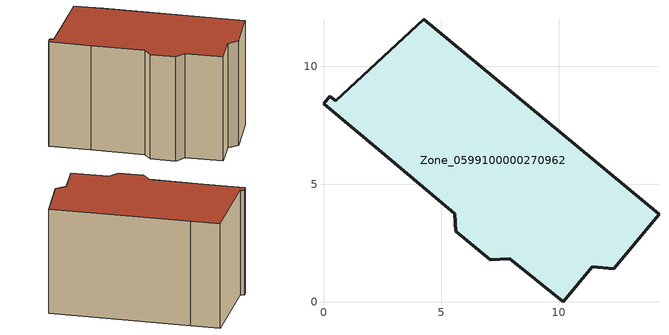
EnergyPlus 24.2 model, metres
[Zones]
Zone_0599100000270962
 floor ground (C_G): 0.52,8.54 4.25,12.01 5.98,10.59 14.25,3.72 12.32,1.4 11.42,1.49 10.18,0 7.92,1.84 7.09,1.78 5.61,3 5.58,3.74 2.47,6.36 0,8.41 0.26,8.72 z0
 wall outside (C_F): 10.18,0 11.42,1.49 12.32,1.4 14.25,3.72 5.98,10.59 4.25,12.01 0.52,8.54 0.26,8.72 0,8.41 2.47,6.36 5.58,3.74 5.61,3 7.09,1.78 7.92,1.84 10.18,0 z0:9.04
 roof outside (C_R): 0.52,8.54 0.26,8.72 0,8.41 2.47,6.36 5.58,3.74 5.61,3 7.09,1.78 7.92,1.84 10.18,0 11.42,1.49 12.32,1.4 14.25,3.72 5.98,10.59 4.25,12.01 z9.04
[BUILDING]
Pand.0599100000270962: North Axis=0; Terrain=City; Loads Convergence Tolerance Value=0.04; Temperature Convergence Tolerance Value=0.4; Solar Distribution=FullExterior; Maximum Number of Warmup Days=25; Minimum Number of Warmup Days=1
[Site:Location]
Rotterdam.The.Hague.AP_ZH_NLD Design_Conditions: Latitude=51.96; Longitude=4.45; Time Zone=1; Elevation=-4.5
[SITE:GROUNDTEMPERATURE:BUILDINGSURFACE]
18, 18, 18, 18, 18, 18, 18, 18, 18, 18, 18, 18
[MATERIAL] Thermal Absorptance=0.9; Solar Absorptance=0.7; Visible Absorptance=0.7
Name | Roughness | Thickness | Conductivity | Density | Specific Heat
G.TI.1946 | MediumSmooth | 0.15 | 1 | 540 | 1210
F.TI.1946 | Rough | 0.3 | 0.857143 | 1920 | 840
R.TI.1946 | MediumRough | 0.2 | 0.1 | 1500 | 1000
[CONSTRUCTION]
C_G: G.TI.1946
C_F: F.TI.1946
C_R: R.TI.1946
[ZONE]
Zone_0599100000270962: Type=1; Multiplier=1; Ceiling Height=Autocalculate; Volume=Autocalculate; Floor Area=autocalculate; Part of Total Floor Area=Yes
[ZONEINFILTRATION:DESIGNFLOWRATE]
Infil_Zone_0599100000270962: Zone or ZoneList or Space or SpaceList=Zone_0599100000270962; Schedule=AlwaysOn; Design Flow Rate Calculation Method=Flow/Area; Flow Rate per Floor Area=0.003; Constant Term Coefficient=1; Temperature Term Coefficient=0; Velocity Term Coefficient=0; Velocity Squared Term Coefficient=0
[HVACTEMPLATE:ZONE:IDEALLOADSAIRSYSTEM]
Zone_0599100000270962: Maximum Heating Supply Air Temperature=50; Minimum Cooling Supply Air Temperature=13; Maximum Heating Supply Air Humidity Ratio=0.0156; Minimum Cooling Supply Air Humidity Ratio=0.0077; Heating Limit=NoLimit; Cooling Limit=NoLimit; Dehumidification Control Type=ConstantSensibleHeatRatio; Cooling Sensible Heat Ratio=0.7; Dehumidification Setpoint=60; Humidification Control Type=None; Humidification Setpoint=30; Outdoor Air Method=None; Outdoor Air Flow Rate per Person=0.00944; Outdoor Air Flow Rate per Zone Floor Area=0; Outdoor Air Flow Rate per Zone=0; Demand Controlled Ventilation Type=None; Outdoor Air Economizer Type=NoEconomizer; Heat Recovery Type=None; Sensible Heat Recovery Effectiveness=0.7; Latent Heat Recovery Effectiveness=0.65
[ZONECONTROL:THERMOSTAT]
ThermostatControl_Zone_0599100000270962: Zone or ZoneList=Zone_0599100000270962; Control Type Schedule=DualSetpointControlType; Control 1=Thermostat_Zone_0599100000270962; Temperature Difference Between Cutout And Setpoint=0
[THERMOSTATSETPOINT:DUALSETPOINT]
Thermostat_Zone_0599100000270962: Heating Setpoint Temperature Schedule=HeatingSetpoint_Zone_0599100000270962; Cooling Setpoint Temperature Schedule=CoolingSetpoint_Zone_0599100000270962
[SCHEDULE:COMPACT]
HeatingSetpoint_Zone_0599100000270962: Through: 12/31, For: AllDays, Until: 24:00, 21
CoolingSetpoint_Zone_0599100000270962: Through: 12/31, For: AllDays, Until: 24:00, 24
DualSetpointControlType: Through: 12/31, For: AllDays, Until: 24:00, 4
AlwaysOn: Through: 12/31, For: AllDays, Until: 24:00, 1
